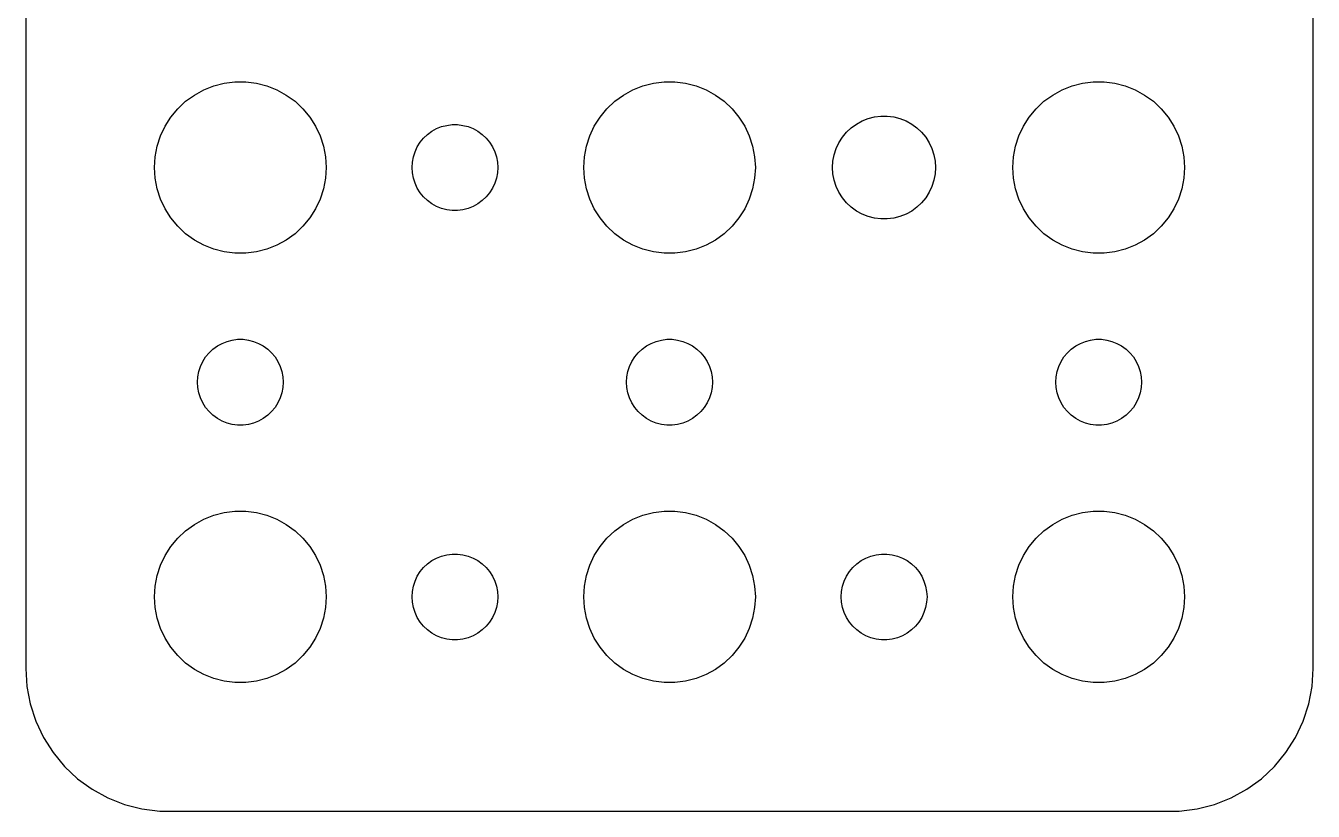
# Model space of a CAD drawing. Header units: metres. Extents: x -22 to 82, y 131 to 289.
# Drawn here: x -22.5 to 22.5, y 130.51 to 157.95 of the extents above; entities that cross this region are included whole.
import ezdxf

# ---------------------------------------------------------------- set-up
doc = ezdxf.new("R2010")
doc.units = ezdxf.units.M

msp = doc.modelspace()

# ---------------------------------------------------------------- linework, layer by layer
for p, q in [((-22.5, 200.5), (-22.5, 135.5)), ((22.5, 135.5), (22.5, 200.5)), ((-16.6075, 155.533), (-16.2773, 155.714)), ((-16.2773, 155.714), (-15.927, 155.853)), ((-15.927, 155.853), (-15.5621, 155.947)), ((-15.5621, 155.947), (-15.1884, 155.994)), ((-15.1884, 155.994), (-14.8116, 155.994)), ((-14.8116, 155.994), (-14.4379, 155.947)), ((-14.4379, 155.947), (-14.0729, 155.853)), ((-14.0729, 155.853), (-13.7227, 155.714)), ((-13.7227, 155.714), (-13.3925, 155.533)), ((-1.60747, 155.533), (-1.27733, 155.714)), ((-1.27733, 155.714), (-0.927048, 155.853)), ((-0.927048, 155.853), (-0.562134, 155.947)), ((-0.562134, 155.947), (-0.18837, 155.994)), ((-0.18837, 155.994), (0.18837, 155.994)), ((0.18837, 155.994), (0.562134, 155.947)), ((0.562134, 155.947), (0.927048, 155.853)), ((0.927048, 155.853), (1.27733, 155.714)), ((1.27733, 155.714), (1.60747, 155.533)), ((13.3925, 155.533), (13.7227, 155.714)), ((13.7227, 155.714), (14.0729, 155.853)), ((14.0729, 155.853), (14.4379, 155.947)), ((14.4379, 155.947), (14.8116, 155.994)), ((14.8116, 155.994), (15.1884, 155.994)), ((15.1884, 155.994), (15.5621, 155.947)), ((15.5621, 155.947), (15.927, 155.853)), ((15.927, 155.853), (16.2773, 155.714)), ((16.2773, 155.714), (16.6075, 155.533)), ((-17.1869, 155.054), (-16.9123, 155.312)), ((-16.9123, 155.312), (-16.6075, 155.533)), ((-13.3925, 155.533), (-13.0877, 155.312)), ((-13.0877, 155.312), (-12.8131, 155.054)), ((-2.1869, 155.054), (-1.91226, 155.312)), ((-1.91226, 155.312), (-1.60747, 155.533)), ((1.60747, 155.533), (1.91226, 155.312)), ((1.91226, 155.312), (2.1869, 155.054)), ((12.8131, 155.054), (13.0877, 155.312)), ((13.0877, 155.312), (13.3925, 155.533)), ((16.6075, 155.533), (16.9123, 155.312)), ((16.9123, 155.312), (17.1869, 155.054)), ((-17.427, 154.763), (-17.1869, 155.054)), ((-12.8131, 155.054), (-12.5729, 154.763)), ((-2.42705, 154.763), (-2.1869, 155.054)), ((2.1869, 155.054), (2.42705, 154.763)), ((12.5729, 154.763), (12.8131, 155.054)), ((17.1869, 155.054), (17.427, 154.763)), ((-17.7893, 154.104), (-17.6289, 154.445)), ((-17.6289, 154.445), (-17.427, 154.763)), ((-12.5729, 154.763), (-12.3711, 154.445)), ((-12.3711, 154.445), (-12.2107, 154.104)), ((-8.30373, 154.266), (-8.13866, 154.357)), ((-8.13866, 154.357), (-7.96352, 154.427)), ((-7.96352, 154.427), (-7.78107, 154.473)), ((-7.78107, 154.473), (-7.59418, 154.497)), ((-7.59418, 154.497), (-7.40581, 154.497)), ((-7.40581, 154.497), (-7.21892, 154.473)), ((-7.21892, 154.473), (-7.03647, 154.427)), ((-7.03647, 154.427), (-6.86133, 154.357)), ((-6.86133, 154.357), (-6.69626, 154.266)), ((-2.78932, 154.104), (-2.62891, 154.445)), ((-2.62891, 154.445), (-2.42705, 154.763)), ((2.42705, 154.763), (2.62891, 154.445)), ((2.62891, 154.445), (2.78932, 154.104)), ((6.18785, 154.232), (6.35263, 154.387)), ((6.35263, 154.387), (6.53551, 154.52)), ((6.53551, 154.52), (6.7336, 154.629)), ((6.7336, 154.629), (6.94376, 154.712)), ((6.94376, 154.712), (7.1627, 154.768)), ((7.1627, 154.768), (7.38696, 154.796)), ((7.38696, 154.796), (7.61302, 154.796)), ((7.61302, 154.796), (7.83728, 154.768)), ((7.83728, 154.768), (8.05623, 154.712)), ((8.05623, 154.712), (8.26639, 154.629)), ((8.26639, 154.629), (8.46448, 154.52)), ((8.46448, 154.52), (8.64735, 154.387)), ((8.64735, 154.387), (8.81213, 154.232)), ((12.2107, 154.104), (12.3711, 154.445)), ((12.3711, 154.445), (12.5729, 154.763)), ((17.427, 154.763), (17.6289, 154.445)), ((17.6289, 154.445), (17.7893, 154.104)), ((-17.9057, 153.746), (-17.7893, 154.104)), ((-12.2107, 154.104), (-12.0942, 153.746)), ((-8.71352, 153.882), (-8.59344, 154.027)), ((-8.59344, 154.027), (-8.45613, 154.156)), ((-8.45613, 154.156), (-8.30373, 154.266)), ((-6.69626, 154.266), (-6.54385, 154.156)), ((-6.54385, 154.156), (-6.40654, 154.027)), ((-6.40654, 154.027), (-6.28647, 153.882)), ((-2.90575, 153.746), (-2.78932, 154.104)), ((2.78932, 154.104), (2.90575, 153.746)), ((5.92264, 153.867), (6.04376, 154.058)), ((6.04376, 154.058), (6.18785, 154.232)), ((8.81213, 154.232), (8.95622, 154.058)), ((8.95622, 154.058), (9.07735, 153.867)), ((12.0942, 153.746), (12.2107, 154.104)), ((17.7893, 154.104), (17.9057, 153.746)), ((-17.9763, 153.376), (-17.9057, 153.746)), ((-12.0942, 153.746), (-12.0237, 153.376)), ((-8.95287, 153.373), (-8.89465, 153.552)), ((-8.89465, 153.552), (-8.81445, 153.723)), ((-8.81445, 153.723), (-8.71352, 153.882)), ((-6.28647, 153.882), (-6.18553, 153.723)), ((-6.18553, 153.723), (-6.10533, 153.552)), ((-6.10533, 153.552), (-6.04712, 153.373)), ((-2.97633, 153.376), (-2.90575, 153.746)), ((2.90575, 153.746), (2.97633, 153.376)), ((5.75655, 153.448), (5.8264, 153.663)), ((5.8264, 153.663), (5.92264, 153.867)), ((9.07735, 153.867), (9.17358, 153.663)), ((9.17358, 153.663), (9.24344, 153.448)), ((12.0237, 153.376), (12.0942, 153.746)), ((17.9057, 153.746), (17.9763, 153.376)), ((-18, 153), (-17.9763, 153.376)), ((-17.9763, 152.624), (-18, 153)), ((-12.0237, 153.376), (-12, 153)), ((-12, 153), (-12.0237, 152.624)), ((-9, 153), (-8.98816, 153.188)), ((-8.98816, 152.812), (-9, 153)), ((-8.98816, 153.188), (-8.95287, 153.373)), ((-6.04712, 153.373), (-6.01183, 153.188)), ((-6.01183, 153.188), (-6, 153)), ((-6, 153), (-6.01183, 152.812)), ((-3, 153), (-2.97633, 153.376)), ((-2.97633, 152.624), (-3, 153)), ((2.97633, 153.376), (3, 153)), ((3, 153), (2.97633, 152.624)), ((5.7, 153), (5.71419, 153.226)), ((5.71419, 152.774), (5.7, 153)), ((5.71419, 153.226), (5.75655, 153.448)), ((9.24344, 153.448), (9.2858, 153.226)), ((9.2858, 153.226), (9.29999, 153)), ((9.29999, 153), (9.2858, 152.774)), ((12, 153), (12.0237, 153.376)), ((12.0237, 152.624), (12, 153)), ((17.9763, 153.376), (18, 153)), ((18, 153), (17.9763, 152.624)), ((-17.9057, 152.254), (-17.9763, 152.624)), ((-12.0237, 152.624), (-12.0942, 152.254)), ((-8.95287, 152.627), (-8.98816, 152.812)), ((-8.89465, 152.448), (-8.95287, 152.627)), ((-6.04712, 152.627), (-6.10533, 152.448)), ((-6.01183, 152.812), (-6.04712, 152.627)), ((-2.90575, 152.254), (-2.97633, 152.624)), ((2.97633, 152.624), (2.90575, 152.254)), ((5.75655, 152.552), (5.71419, 152.774)), ((5.8264, 152.337), (5.75655, 152.552)), ((9.24344, 152.552), (9.17358, 152.337)), ((9.2858, 152.774), (9.24344, 152.552)), ((12.0942, 152.254), (12.0237, 152.624)), ((17.9763, 152.624), (17.9057, 152.254)), ((-17.7893, 151.896), (-17.9057, 152.254)), ((-12.0942, 152.254), (-12.2107, 151.896)), ((-8.81445, 152.277), (-8.89465, 152.448)), ((-8.71352, 152.118), (-8.81445, 152.277)), ((-8.59344, 151.973), (-8.71352, 152.118)), ((-6.28647, 152.118), (-6.40654, 151.973)), ((-6.18553, 152.277), (-6.28647, 152.118)), ((-6.10533, 152.448), (-6.18553, 152.277)), ((-2.78932, 151.896), (-2.90575, 152.254)), ((2.90575, 152.254), (2.78932, 151.896)), ((5.92264, 152.133), (5.8264, 152.337)), ((6.04376, 151.942), (5.92264, 152.133)), ((9.07735, 152.133), (8.95622, 151.942)), ((9.17358, 152.337), (9.07735, 152.133)), ((12.2107, 151.896), (12.0942, 152.254)), ((17.9057, 152.254), (17.7893, 151.896)), ((-17.6289, 151.555), (-17.7893, 151.896)), ((-12.2107, 151.896), (-12.3711, 151.555)), ((-8.45613, 151.844), (-8.59344, 151.973)), ((-8.30373, 151.734), (-8.45613, 151.844)), ((-8.13866, 151.643), (-8.30373, 151.734)), ((-6.69626, 151.734), (-6.86133, 151.643)), ((-6.54385, 151.844), (-6.69626, 151.734)), ((-6.40654, 151.973), (-6.54385, 151.844)), ((-2.62891, 151.555), (-2.78932, 151.896)), ((2.78932, 151.896), (2.62891, 151.555)), ((6.18785, 151.768), (6.04376, 151.942)), ((6.35263, 151.613), (6.18785, 151.768)), ((8.81213, 151.768), (8.64735, 151.613)), ((8.95622, 151.942), (8.81213, 151.768)), ((12.3711, 151.555), (12.2107, 151.896)), ((17.7893, 151.896), (17.6289, 151.555)), ((-17.427, 151.237), (-17.6289, 151.555)), ((-17.1869, 150.946), (-17.427, 151.237)), ((-12.5729, 151.237), (-12.8131, 150.946)), ((-12.3711, 151.555), (-12.5729, 151.237)), ((-7.96352, 151.573), (-8.13866, 151.643)), ((-7.78107, 151.527), (-7.96352, 151.573)), ((-7.59418, 151.503), (-7.78107, 151.527)), ((-7.40581, 151.503), (-7.59418, 151.503)), ((-7.21892, 151.527), (-7.40581, 151.503)), ((-7.03647, 151.573), (-7.21892, 151.527)), ((-6.86133, 151.643), (-7.03647, 151.573)), ((-2.42705, 151.237), (-2.62891, 151.555)), ((-2.1869, 150.946), (-2.42705, 151.237)), ((2.42705, 151.237), (2.1869, 150.946)), ((2.62891, 151.555), (2.42705, 151.237)), ((6.53551, 151.48), (6.35263, 151.613)), ((6.7336, 151.371), (6.53551, 151.48)), ((6.94376, 151.288), (6.7336, 151.371)), ((7.1627, 151.232), (6.94376, 151.288)), ((7.38696, 151.204), (7.1627, 151.232)), ((7.61302, 151.204), (7.38696, 151.204)), ((7.83728, 151.232), (7.61302, 151.204)), ((8.05623, 151.288), (7.83728, 151.232)), ((8.26639, 151.371), (8.05623, 151.288)), ((8.46448, 151.48), (8.26639, 151.371)), ((8.64735, 151.613), (8.46448, 151.48)), ((12.5729, 151.237), (12.3711, 151.555)), ((12.8131, 150.946), (12.5729, 151.237)), ((17.427, 151.237), (17.1869, 150.946)), ((17.6289, 151.555), (17.427, 151.237)), ((-16.9123, 150.688), (-17.1869, 150.946)), ((-12.8131, 150.946), (-13.0877, 150.688)), ((-1.91226, 150.688), (-2.1869, 150.946)), ((2.1869, 150.946), (1.91226, 150.688)), ((13.0877, 150.688), (12.8131, 150.946)), ((17.1869, 150.946), (16.9123, 150.688)), ((-16.6075, 150.467), (-16.9123, 150.688)), ((-16.2773, 150.286), (-16.6075, 150.467)), ((-13.3925, 150.467), (-13.7227, 150.286)), ((-13.0877, 150.688), (-13.3925, 150.467)), ((-1.60747, 150.467), (-1.91226, 150.688)), ((-1.27733, 150.286), (-1.60747, 150.467)), ((1.60747, 150.467), (1.27733, 150.286)), ((1.91226, 150.688), (1.60747, 150.467)), ((13.3925, 150.467), (13.0877, 150.688)), ((13.7227, 150.286), (13.3925, 150.467)), ((16.6075, 150.467), (16.2773, 150.286)), ((16.9123, 150.688), (16.6075, 150.467)), ((-15.927, 150.147), (-16.2773, 150.286)), ((-15.5621, 150.053), (-15.927, 150.147)), ((-15.1884, 150.006), (-15.5621, 150.053)), ((-14.8116, 150.006), (-15.1884, 150.006)), ((-14.4379, 150.053), (-14.8116, 150.006)), ((-14.0729, 150.147), (-14.4379, 150.053)), ((-13.7227, 150.286), (-14.0729, 150.147)), ((-0.927048, 150.147), (-1.27733, 150.286)), ((-0.562134, 150.053), (-0.927048, 150.147)), ((-0.18837, 150.006), (-0.562134, 150.053)), ((0.18837, 150.006), (-0.18837, 150.006)), ((0.562134, 150.053), (0.18837, 150.006)), ((0.927048, 150.147), (0.562134, 150.053)), ((1.27733, 150.286), (0.927048, 150.147)), ((14.0729, 150.147), (13.7227, 150.286)), ((14.4379, 150.053), (14.0729, 150.147)), ((14.8116, 150.006), (14.4379, 150.053)), ((15.1884, 150.006), (14.8116, 150.006)), ((15.5621, 150.053), (15.1884, 150.006)), ((15.927, 150.147), (15.5621, 150.053)), ((16.2773, 150.286), (15.927, 150.147)), ((-15.9561, 146.656), (-15.8037, 146.766)), ((-15.8037, 146.766), (-15.6387, 146.857)), ((-15.6387, 146.857), (-15.4635, 146.927)), ((-15.4635, 146.927), (-15.2811, 146.973)), ((-15.2811, 146.973), (-15.0942, 146.997)), ((-15.0942, 146.997), (-14.9058, 146.997)), ((-14.9058, 146.997), (-14.7189, 146.973)), ((-14.7189, 146.973), (-14.5365, 146.927)), ((-14.5365, 146.927), (-14.3613, 146.857)), ((-14.3613, 146.857), (-14.1963, 146.766)), ((-14.1963, 146.766), (-14.0439, 146.656)), ((-0.956131, 146.656), (-0.803726, 146.766)), ((-0.803726, 146.766), (-0.638657, 146.857)), ((-0.638657, 146.857), (-0.463516, 146.927)), ((-0.463516, 146.927), (-0.281067, 146.973)), ((-0.281067, 146.973), (-0.094177, 146.997)), ((-0.094177, 146.997), (0.094177, 146.997)), ((0.094177, 146.997), (0.281067, 146.973)), ((0.281067, 146.973), (0.463516, 146.927)), ((0.463516, 146.927), (0.638657, 146.857)), ((0.638657, 146.857), (0.803726, 146.766)), ((0.803726, 146.766), (0.956131, 146.656)), ((14.0439, 146.656), (14.1963, 146.766)), ((14.1963, 146.766), (14.3613, 146.857)), ((14.3613, 146.857), (14.5365, 146.927)), ((14.5365, 146.927), (14.7189, 146.973)), ((14.7189, 146.973), (14.9058, 146.997)), ((14.9058, 146.997), (15.0942, 146.997)), ((15.0942, 146.997), (15.2811, 146.973)), ((15.2811, 146.973), (15.4635, 146.927)), ((15.4635, 146.927), (15.6387, 146.857)), ((15.6387, 146.857), (15.8037, 146.766)), ((15.8037, 146.766), (15.9561, 146.656)), ((-16.3145, 146.223), (-16.2135, 146.382)), ((-16.2135, 146.382), (-16.0934, 146.527)), ((-16.0934, 146.527), (-15.9561, 146.656)), ((-14.0439, 146.656), (-13.9065, 146.527)), ((-13.9065, 146.527), (-13.7865, 146.382)), ((-13.7865, 146.382), (-13.6855, 146.223)), ((-1.31445, 146.223), (-1.21352, 146.382)), ((-1.21352, 146.382), (-1.09344, 146.527)), ((-1.09344, 146.527), (-0.956131, 146.656)), ((0.956131, 146.656), (1.09344, 146.527)), ((1.09344, 146.527), (1.21352, 146.382)), ((1.21352, 146.382), (1.31445, 146.223)), ((13.6855, 146.223), (13.7865, 146.382)), ((13.7865, 146.382), (13.9065, 146.527)), ((13.9065, 146.527), (14.0439, 146.656)), ((15.9561, 146.656), (16.0934, 146.527)), ((16.0934, 146.527), (16.2135, 146.382)), ((16.2135, 146.382), (16.3145, 146.223)), ((-16.4882, 145.688), (-16.4529, 145.873)), ((-16.4529, 145.873), (-16.3947, 146.052)), ((-16.3947, 146.052), (-16.3145, 146.223)), ((-13.6855, 146.223), (-13.6053, 146.052)), ((-13.6053, 146.052), (-13.5471, 145.873)), ((-13.5471, 145.873), (-13.5118, 145.688)), ((-1.48816, 145.688), (-1.45287, 145.873)), ((-1.45287, 145.873), (-1.39465, 146.052)), ((-1.39465, 146.052), (-1.31445, 146.223)), ((1.31445, 146.223), (1.39465, 146.052)), ((1.39465, 146.052), (1.45287, 145.873)), ((1.45287, 145.873), (1.48816, 145.688)), ((13.5118, 145.688), (13.5471, 145.873)), ((13.5471, 145.873), (13.6053, 146.052)), ((13.6053, 146.052), (13.6855, 146.223)), ((16.3145, 146.223), (16.3947, 146.052)), ((16.3947, 146.052), (16.4529, 145.873)), ((16.4529, 145.873), (16.4882, 145.688)), ((-16.5, 145.5), (-16.4882, 145.688)), ((-16.4882, 145.312), (-16.5, 145.5)), ((-13.5118, 145.688), (-13.5, 145.5)), ((-13.5, 145.5), (-13.5118, 145.312)), ((-1.5, 145.5), (-1.48816, 145.688)), ((-1.48816, 145.312), (-1.5, 145.5)), ((1.48816, 145.688), (1.5, 145.5)), ((1.5, 145.5), (1.48816, 145.312)), ((13.5, 145.5), (13.5118, 145.688)), ((13.5118, 145.312), (13.5, 145.5)), ((16.4882, 145.688), (16.5, 145.5)), ((16.5, 145.5), (16.4882, 145.312)), ((-16.4529, 145.127), (-16.4882, 145.312)), ((-16.3947, 144.948), (-16.4529, 145.127)), ((-16.3145, 144.777), (-16.3947, 144.948)), ((-13.6053, 144.948), (-13.6855, 144.777)), ((-13.5471, 145.127), (-13.6053, 144.948)), ((-13.5118, 145.312), (-13.5471, 145.127)), ((-1.45287, 145.127), (-1.48816, 145.312)), ((-1.39465, 144.948), (-1.45287, 145.127)), ((-1.31445, 144.777), (-1.39465, 144.948)), ((1.39465, 144.948), (1.31445, 144.777)), ((1.45287, 145.127), (1.39465, 144.948)), ((1.48816, 145.312), (1.45287, 145.127)), ((13.5471, 145.127), (13.5118, 145.312)), ((13.6053, 144.948), (13.5471, 145.127)), ((13.6855, 144.777), (13.6053, 144.948)), ((16.3947, 144.948), (16.3145, 144.777)), ((16.4529, 145.127), (16.3947, 144.948)), ((16.4882, 145.312), (16.4529, 145.127)), ((-16.2135, 144.618), (-16.3145, 144.777)), ((-16.0934, 144.473), (-16.2135, 144.618)), ((-15.9561, 144.344), (-16.0934, 144.473)), ((-13.9065, 144.473), (-14.0439, 144.344)), ((-13.7865, 144.618), (-13.9065, 144.473)), ((-13.6855, 144.777), (-13.7865, 144.618)), ((-1.21352, 144.618), (-1.31445, 144.777)), ((-1.09344, 144.473), (-1.21352, 144.618)), ((-0.956131, 144.344), (-1.09344, 144.473)), ((1.09344, 144.473), (0.956131, 144.344)), ((1.21352, 144.618), (1.09344, 144.473)), ((1.31445, 144.777), (1.21352, 144.618)), ((13.7865, 144.618), (13.6855, 144.777)), ((13.9065, 144.473), (13.7865, 144.618)), ((14.0439, 144.344), (13.9065, 144.473)), ((16.0934, 144.473), (15.9561, 144.344)), ((16.2135, 144.618), (16.0934, 144.473)), ((16.3145, 144.777), (16.2135, 144.618)), ((-15.8037, 144.234), (-15.9561, 144.344)), ((-15.6387, 144.143), (-15.8037, 144.234)), ((-15.4635, 144.073), (-15.6387, 144.143)), ((-15.2811, 144.027), (-15.4635, 144.073)), ((-15.0942, 144.003), (-15.2811, 144.027)), ((-14.9058, 144.003), (-15.0942, 144.003)), ((-14.7189, 144.027), (-14.9058, 144.003)), ((-14.5365, 144.073), (-14.7189, 144.027)), ((-14.3613, 144.143), (-14.5365, 144.073)), ((-14.1963, 144.234), (-14.3613, 144.143)), ((-14.0439, 144.344), (-14.1963, 144.234)), ((-0.803726, 144.234), (-0.956131, 144.344)), ((-0.638657, 144.143), (-0.803726, 144.234)), ((-0.463516, 144.073), (-0.638657, 144.143)), ((-0.281067, 144.027), (-0.463516, 144.073)), ((-0.094177, 144.003), (-0.281067, 144.027)), ((0.094177, 144.003), (-0.094177, 144.003)), ((0.281067, 144.027), (0.094177, 144.003)), ((0.463516, 144.073), (0.281067, 144.027)), ((0.638657, 144.143), (0.463516, 144.073)), ((0.803726, 144.234), (0.638657, 144.143)), ((0.956131, 144.344), (0.803726, 144.234)), ((14.1963, 144.234), (14.0439, 144.344)), ((14.3613, 144.143), (14.1963, 144.234)), ((14.5365, 144.073), (14.3613, 144.143)), ((14.7189, 144.027), (14.5365, 144.073)), ((14.9058, 144.003), (14.7189, 144.027)), ((15.0942, 144.003), (14.9058, 144.003)), ((15.2811, 144.027), (15.0942, 144.003)), ((15.4635, 144.073), (15.2811, 144.027)), ((15.6387, 144.143), (15.4635, 144.073)), ((15.8037, 144.234), (15.6387, 144.143)), ((15.9561, 144.344), (15.8037, 144.234)), ((-16.2773, 140.714), (-15.927, 140.853)), ((-15.927, 140.853), (-15.5621, 140.947)), ((-15.5621, 140.947), (-15.1884, 140.994)), ((-15.1884, 140.994), (-14.8116, 140.994)), ((-14.8116, 140.994), (-14.4379, 140.947)), ((-14.4379, 140.947), (-14.0729, 140.853)), ((-14.0729, 140.853), (-13.7227, 140.714)), ((-1.27733, 140.714), (-0.927048, 140.853)), ((-0.927048, 140.853), (-0.562134, 140.947)), ((-0.562134, 140.947), (-0.18837, 140.994)), ((-0.18837, 140.994), (0.18837, 140.994)), ((0.18837, 140.994), (0.562134, 140.947)), ((0.562134, 140.947), (0.927048, 140.853)), ((0.927048, 140.853), (1.27733, 140.714)), ((13.7227, 140.714), (14.0729, 140.853)), ((14.0729, 140.853), (14.4379, 140.947)), ((14.4379, 140.947), (14.8116, 140.994)), ((14.8116, 140.994), (15.1884, 140.994)), ((15.1884, 140.994), (15.5621, 140.947)), ((15.5621, 140.947), (15.927, 140.853)), ((15.927, 140.853), (16.2773, 140.714)), ((-16.9123, 140.312), (-16.6075, 140.533)), ((-16.6075, 140.533), (-16.2773, 140.714)), ((-13.7227, 140.714), (-13.3925, 140.533)), ((-13.3925, 140.533), (-13.0877, 140.312)), ((-1.91226, 140.312), (-1.60747, 140.533)), ((-1.60747, 140.533), (-1.27733, 140.714)), ((1.27733, 140.714), (1.60747, 140.533)), ((1.60747, 140.533), (1.91226, 140.312)), ((13.0877, 140.312), (13.3925, 140.533)), ((13.3925, 140.533), (13.7227, 140.714)), ((16.2773, 140.714), (16.6075, 140.533)), ((16.6075, 140.533), (16.9123, 140.312)), ((-17.427, 139.763), (-17.1869, 140.054)), ((-17.1869, 140.054), (-16.9123, 140.312)), ((-13.0877, 140.312), (-12.8131, 140.054)), ((-12.8131, 140.054), (-12.5729, 139.763)), ((-2.42705, 139.763), (-2.1869, 140.054)), ((-2.1869, 140.054), (-1.91226, 140.312)), ((1.91226, 140.312), (2.1869, 140.054)), ((2.1869, 140.054), (2.42705, 139.763)), ((12.5729, 139.763), (12.8131, 140.054)), ((12.8131, 140.054), (13.0877, 140.312)), ((16.9123, 140.312), (17.1869, 140.054)), ((17.1869, 140.054), (17.427, 139.763)), ((-17.6289, 139.445), (-17.427, 139.763)), ((-12.5729, 139.763), (-12.3711, 139.445)), ((-2.62891, 139.445), (-2.42705, 139.763)), ((2.42705, 139.763), (2.62891, 139.445)), ((12.3711, 139.445), (12.5729, 139.763)), ((17.427, 139.763), (17.6289, 139.445)), ((-17.9057, 138.746), (-17.7893, 139.104)), ((-17.7893, 139.104), (-17.6289, 139.445)), ((-12.3711, 139.445), (-12.2107, 139.104)), ((-12.2107, 139.104), (-12.0942, 138.746)), ((-8.59344, 139.027), (-8.45613, 139.156)), ((-8.45613, 139.156), (-8.30373, 139.266)), ((-8.30373, 139.266), (-8.13866, 139.357)), ((-8.13866, 139.357), (-7.96352, 139.427)), ((-7.96352, 139.427), (-7.78107, 139.473)), ((-7.78107, 139.473), (-7.59418, 139.497)), ((-7.59418, 139.497), (-7.40581, 139.497)), ((-7.40581, 139.497), (-7.21892, 139.473)), ((-7.21892, 139.473), (-7.03647, 139.427)), ((-7.03647, 139.427), (-6.86133, 139.357)), ((-6.86133, 139.357), (-6.69626, 139.266)), ((-6.69626, 139.266), (-6.54385, 139.156)), ((-6.54385, 139.156), (-6.40654, 139.027)), ((-2.90575, 138.746), (-2.78932, 139.104)), ((-2.78932, 139.104), (-2.62891, 139.445)), ((2.62891, 139.445), (2.78932, 139.104)), ((2.78932, 139.104), (2.90575, 138.746)), ((6.40654, 139.027), (6.54385, 139.156)), ((6.54385, 139.156), (6.69626, 139.266)), ((6.69626, 139.266), (6.86133, 139.357)), ((6.86133, 139.357), (7.03647, 139.427)), ((7.03647, 139.427), (7.21892, 139.473)), ((7.21892, 139.473), (7.40581, 139.497)), ((7.40581, 139.497), (7.59418, 139.497)), ((7.59418, 139.497), (7.78107, 139.473)), ((7.78107, 139.473), (7.96352, 139.427)), ((7.96352, 139.427), (8.13866, 139.357)), ((8.13866, 139.357), (8.30373, 139.266)), ((8.30373, 139.266), (8.45613, 139.156)), ((8.45613, 139.156), (8.59344, 139.027)), ((12.0942, 138.746), (12.2107, 139.104)), ((12.2107, 139.104), (12.3711, 139.445)), ((17.6289, 139.445), (17.7893, 139.104)), ((17.7893, 139.104), (17.9057, 138.746)), ((-17.9763, 138.376), (-17.9057, 138.746)), ((-12.0942, 138.746), (-12.0237, 138.376)), ((-8.89465, 138.552), (-8.81445, 138.723)), ((-8.81445, 138.723), (-8.71352, 138.882)), ((-8.71352, 138.882), (-8.59344, 139.027)), ((-6.40654, 139.027), (-6.28647, 138.882)), ((-6.28647, 138.882), (-6.18553, 138.723)), ((-6.18553, 138.723), (-6.10533, 138.552)), ((-2.97633, 138.376), (-2.90575, 138.746)), ((2.90575, 138.746), (2.97633, 138.376)), ((6.10533, 138.552), (6.18553, 138.723)), ((6.18553, 138.723), (6.28647, 138.882)), ((6.28647, 138.882), (6.40654, 139.027)), ((8.59344, 139.027), (8.71352, 138.882)), ((8.71352, 138.882), (8.81445, 138.723)), ((8.81445, 138.723), (8.89465, 138.552)), ((12.0237, 138.376), (12.0942, 138.746)), ((17.9057, 138.746), (17.9763, 138.376)), ((-18, 138), (-17.9763, 138.376)), ((-12.0237, 138.376), (-12, 138)), ((-9, 138), (-8.98816, 138.188)), ((-8.98816, 138.188), (-8.95287, 138.373)), ((-8.95287, 138.373), (-8.89465, 138.552)), ((-6.10533, 138.552), (-6.04712, 138.373)), ((-6.04712, 138.373), (-6.01183, 138.188)), ((-6.01183, 138.188), (-6, 138)), ((-3, 138), (-2.97633, 138.376)), ((2.97633, 138.376), (3, 138)), ((6, 138), (6.01183, 138.188)), ((6.01183, 138.188), (6.04712, 138.373)), ((6.04712, 138.373), (6.10533, 138.552)), ((8.89465, 138.552), (8.95287, 138.373)), ((8.95287, 138.373), (8.98816, 138.188)), ((8.98816, 138.188), (9, 138)), ((12, 138), (12.0237, 138.376)), ((17.9763, 138.376), (18, 138)), ((-17.9763, 137.624), (-18, 138)), ((-12, 138), (-12.0237, 137.624)), ((-8.98816, 137.812), (-9, 138)), ((-8.95287, 137.627), (-8.98816, 137.812)), ((-6.01183, 137.812), (-6.04712, 137.627)), ((-6, 138), (-6.01183, 137.812)), ((-2.97633, 137.624), (-3, 138)), ((3, 138), (2.97633, 137.624)), ((6.01183, 137.812), (6, 138)), ((6.04712, 137.627), (6.01183, 137.812)), ((8.98816, 137.812), (8.95287, 137.627)), ((9, 138), (8.98816, 137.812)), ((12.0237, 137.624), (12, 138)), ((18, 138), (17.9763, 137.624)), ((-17.9057, 137.254), (-17.9763, 137.624)), ((-17.7893, 136.896), (-17.9057, 137.254)), ((-12.0942, 137.254), (-12.2107, 136.896)), ((-12.0237, 137.624), (-12.0942, 137.254)), ((-8.89465, 137.448), (-8.95287, 137.627)), ((-8.81445, 137.277), (-8.89465, 137.448)), ((-8.71352, 137.118), (-8.81445, 137.277)), ((-6.18553, 137.277), (-6.28647, 137.118)), ((-6.10533, 137.448), (-6.18553, 137.277)), ((-6.04712, 137.627), (-6.10533, 137.448)), ((-2.90575, 137.254), (-2.97633, 137.624)), ((-2.78932, 136.896), (-2.90575, 137.254)), ((2.90575, 137.254), (2.78932, 136.896)), ((2.97633, 137.624), (2.90575, 137.254)), ((6.10533, 137.448), (6.04712, 137.627)), ((6.18553, 137.277), (6.10533, 137.448)), ((6.28647, 137.118), (6.18553, 137.277)), ((8.81445, 137.277), (8.71352, 137.118)), ((8.89465, 137.448), (8.81445, 137.277)), ((8.95287, 137.627), (8.89465, 137.448)), ((12.0942, 137.254), (12.0237, 137.624)), ((12.2107, 136.896), (12.0942, 137.254)), ((17.9057, 137.254), (17.7893, 136.896)), ((17.9763, 137.624), (17.9057, 137.254)), ((-17.6289, 136.555), (-17.7893, 136.896)), ((-12.2107, 136.896), (-12.3711, 136.555)), ((-8.59344, 136.973), (-8.71352, 137.118)), ((-8.45613, 136.844), (-8.59344, 136.973)), ((-8.30373, 136.734), (-8.45613, 136.844)), ((-6.54385, 136.844), (-6.69626, 136.734)), ((-6.40654, 136.973), (-6.54385, 136.844)), ((-6.28647, 137.118), (-6.40654, 136.973)), ((-2.62891, 136.555), (-2.78932, 136.896)), ((2.78932, 136.896), (2.62891, 136.555)), ((6.40654, 136.973), (6.28647, 137.118)), ((6.54385, 136.844), (6.40654, 136.973)), ((6.69626, 136.734), (6.54385, 136.844)), ((8.45613, 136.844), (8.30373, 136.734)), ((8.59344, 136.973), (8.45613, 136.844)), ((8.71352, 137.118), (8.59344, 136.973)), ((12.3711, 136.555), (12.2107, 136.896)), ((17.7893, 136.896), (17.6289, 136.555)), ((-17.427, 136.237), (-17.6289, 136.555)), ((-12.3711, 136.555), (-12.5729, 136.237)), ((-8.13866, 136.643), (-8.30373, 136.734)), ((-7.96352, 136.573), (-8.13866, 136.643)), ((-7.78107, 136.527), (-7.96352, 136.573)), ((-7.59418, 136.503), (-7.78107, 136.527)), ((-7.40581, 136.503), (-7.59418, 136.503)), ((-7.21892, 136.527), (-7.40581, 136.503)), ((-7.03647, 136.573), (-7.21892, 136.527)), ((-6.86133, 136.643), (-7.03647, 136.573)), ((-6.69626, 136.734), (-6.86133, 136.643)), ((-2.42705, 136.237), (-2.62891, 136.555)), ((2.62891, 136.555), (2.42705, 136.237)), ((6.86133, 136.643), (6.69626, 136.734)), ((7.03647, 136.573), (6.86133, 136.643)), ((7.21892, 136.527), (7.03647, 136.573)), ((7.40581, 136.503), (7.21892, 136.527)), ((7.59418, 136.503), (7.40581, 136.503)), ((7.78107, 136.527), (7.59418, 136.503)), ((7.96352, 136.573), (7.78107, 136.527)), ((8.13866, 136.643), (7.96352, 136.573)), ((8.30373, 136.734), (8.13866, 136.643)), ((12.5729, 136.237), (12.3711, 136.555)), ((17.6289, 136.555), (17.427, 136.237)), ((-17.1869, 135.946), (-17.427, 136.237)), ((-16.9123, 135.688), (-17.1869, 135.946)), ((-12.8131, 135.946), (-13.0877, 135.688)), ((-12.5729, 136.237), (-12.8131, 135.946)), ((-2.1869, 135.946), (-2.42705, 136.237)), ((-1.91226, 135.688), (-2.1869, 135.946)), ((2.1869, 135.946), (1.91226, 135.688)), ((2.42705, 136.237), (2.1869, 135.946)), ((12.8131, 135.946), (12.5729, 136.237)), ((13.0877, 135.688), (12.8131, 135.946)), ((17.1869, 135.946), (16.9123, 135.688)), ((17.427, 136.237), (17.1869, 135.946)), ((-22.5, 135.5), (-22.4606, 134.873)), ((-16.6075, 135.467), (-16.9123, 135.688)), ((-16.2773, 135.286), (-16.6075, 135.467)), ((-13.3925, 135.467), (-13.7227, 135.286)), ((-13.0877, 135.688), (-13.3925, 135.467)), ((-1.60747, 135.467), (-1.91226, 135.688)), ((-1.27733, 135.286), (-1.60747, 135.467)), ((1.60747, 135.467), (1.27733, 135.286)), ((1.91226, 135.688), (1.60747, 135.467)), ((13.3925, 135.467), (13.0877, 135.688)), ((13.7227, 135.286), (13.3925, 135.467)), ((16.6075, 135.467), (16.2773, 135.286)), ((16.9123, 135.688), (16.6075, 135.467)), ((22.4606, 134.873), (22.5, 135.5)), ((-15.927, 135.147), (-16.2773, 135.286)), ((-15.5621, 135.053), (-15.927, 135.147)), ((-15.1884, 135.006), (-15.5621, 135.053)), ((-14.8116, 135.006), (-15.1884, 135.006)), ((-14.4379, 135.053), (-14.8116, 135.006)), ((-14.0729, 135.147), (-14.4379, 135.053)), ((-13.7227, 135.286), (-14.0729, 135.147)), ((-0.927048, 135.147), (-1.27733, 135.286)), ((-0.562134, 135.053), (-0.927048, 135.147)), ((-0.18837, 135.006), (-0.562134, 135.053)), ((0.18837, 135.006), (-0.18837, 135.006)), ((0.562134, 135.053), (0.18837, 135.006)), ((0.927048, 135.147), (0.562134, 135.053)), ((1.27733, 135.286), (0.927048, 135.147)), ((14.0729, 135.147), (13.7227, 135.286)), ((14.4379, 135.053), (14.0729, 135.147)), ((14.8116, 135.006), (14.4379, 135.053)), ((15.1884, 135.006), (14.8116, 135.006)), ((15.5621, 135.053), (15.1884, 135.006)), ((15.927, 135.147), (15.5621, 135.053)), ((16.2773, 135.286), (15.927, 135.147)), ((-22.4606, 134.873), (-22.3429, 134.257)), ((22.3429, 134.257), (22.4606, 134.873)), ((-22.3429, 134.257), (-22.1489, 133.659)), ((22.1489, 133.659), (22.3429, 134.257)), ((-22.1489, 133.659), (-21.8815, 133.091)), ((21.8815, 133.091), (22.1489, 133.659)), ((-21.8815, 133.091), (-21.5451, 132.561)), ((21.5451, 132.561), (21.8815, 133.091)), ((-21.5451, 132.561), (-21.1448, 132.077)), ((21.1448, 132.077), (21.5451, 132.561)), ((-21.1448, 132.077), (-20.6871, 131.647)), ((20.6871, 131.647), (21.1448, 132.077)), ((-20.6871, 131.647), (-20.1791, 131.278)), ((20.1791, 131.278), (20.6871, 131.647)), ((-20.1791, 131.278), (-19.6289, 130.976)), ((-19.6289, 130.976), (-19.0451, 130.745)), ((19.0451, 130.745), (19.6289, 130.976)), ((19.6289, 130.976), (20.1791, 131.278)), ((-19.0451, 130.745), (-18.4369, 130.589)), ((-18.4369, 130.589), (-17.8139, 130.51)), ((-17.8139, 130.51), (17.8139, 130.51)), ((17.8139, 130.51), (18.4369, 130.589)), ((18.4369, 130.589), (19.0451, 130.745))]:
    msp.add_line(p, q)

doc.saveas('drawing.dxf')
